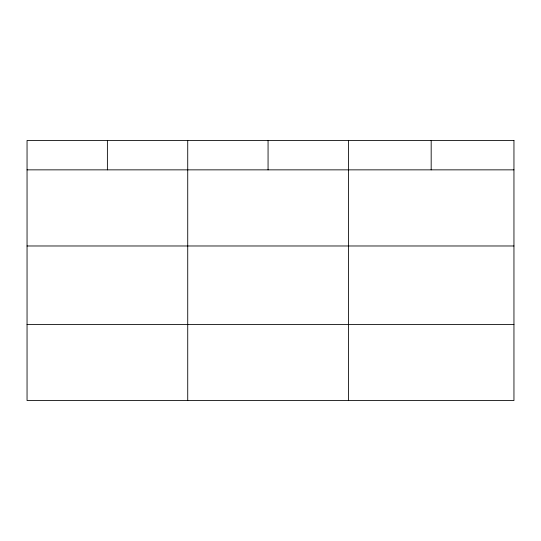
<?xml version="1.0" encoding="UTF-8"?>
<svg xmlns="http://www.w3.org/2000/svg" width="541" height="541" viewBox="0 0 541 541"><rect width="100%" height="100%" fill="white"/><g stroke="black" fill="none" stroke-linecap="round" stroke-linejoin="round"><path stroke-width="0.81" d="M27.05 169.854L513.95 169.854M27.05 245.979L513.95 245.979M27.05 324.417L513.95 324.417M431.177 140.457L431.177 169.854M348.404 140.457L348.404 400.543M268.065 140.457L268.065 169.854M187.727 140.457L187.727 400.543M107.389 140.457L107.389 169.854M513.95 140.457L27.05 140.457L27.05 400.543L513.95 400.543L513.95 140.457"/></g></svg>
